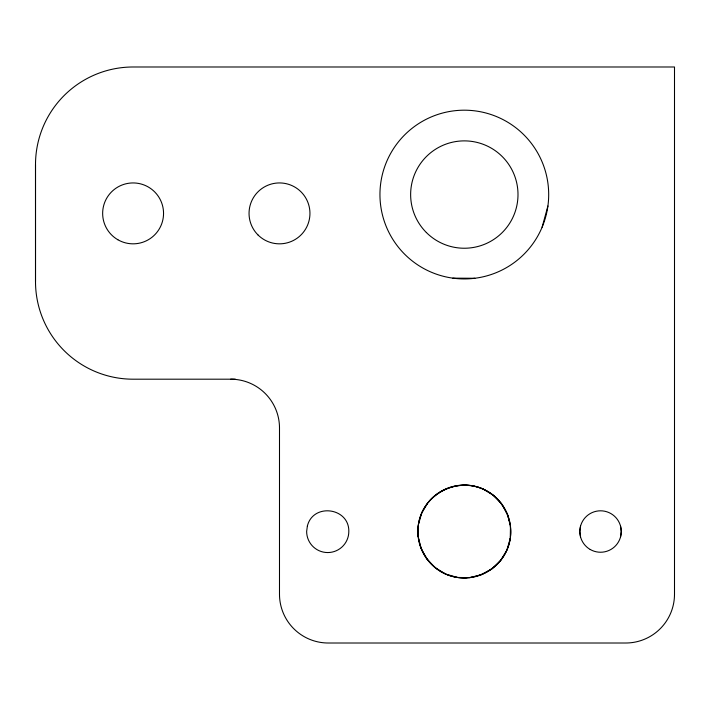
<?xml version="1.0" encoding="UTF-8"?>
<svg xmlns="http://www.w3.org/2000/svg" width="710" height="710" viewBox="0 0 710 710"><rect width="100%" height="100%" fill="white"/><g stroke="black" fill="none" stroke-linecap="round" stroke-linejoin="round"><path stroke-width="1.06" d="M35.509 281.595L35.509 164.587A97.598 97.598 0 0 1 133.098 66.989L674.5 66.989L674.5 594.208A48.795 48.795 0 0 1 625.696 643.011L328.295 643.011A48.795 48.795 0 0 1 279.491 594.208L279.5 427.988A48.795 48.795 0 0 0 230.697 379.193L133.098 379.193A97.607 97.607 0 0 1 35.509 281.595L35.5 164.587M418.172 536.751L418.376 525.489M510.286 536.68L510.472 526.296M580.531 526.154L579.822 531.524L580.531 536.884M620.558 536.884L621.268 531.524L620.558 526.154M542.103 227.253L547.907 206.015A84.375 84.375 0 0 0 432.443 116.44A84.375 84.375 0 0 0 412.608 261.227A84.375 84.375 0 0 0 547.907 206.015M418.625 523.785L421.74 512.975M506.904 550.072L510.25 538.42M422.184 512.221L427.544 503.328M500.648 560.456L506.452 550.818M428.618 501.979C441.238 486.616 463.692 481.043 482.037 488.702M500.017 561.069L491.923 568.879L481.318 574.745M469.55 577.674L480.466 574.958M230.697 379.193L235.365 379.193M452.865 278.151L474.892 278.267M466.923 577.62L457.426 577.452L446.608 574.346M482.871 488.941L493.255 495.19L501.677 503.914M445.773 574.106L435.381 567.849L426.967 559.125L421.509 549.274M502.094 504.686L507.126 513.765M507.543 514.528L510.055 524.61M418.589 538.428L421.092 548.519M419.459 519.498C412.874 543.47 428.245 570.103 452.297 576.387C476.268 582.972 502.902 567.592 509.185 543.541C515.771 519.569 500.39 492.944 476.339 486.661C452.368 480.075 425.743 495.447 419.459 519.498M307.368 526.021L306.649 531.435A21.078 21.078 0 0 0 327.692 552.558A21.078 21.078 0 0 0 348.814 531.524C349.355 507.508 313.101 502.698 307.368 526.021M441.096 571.745A46.443 46.443 0 0 0 510.765 531.524A46.443 46.443 0 0 0 441.096 491.293A46.443 46.443 0 0 0 441.096 571.745M117.878 239.758A30.45 30.45 0 0 0 163.548 213.382A30.45 30.45 0 0 0 117.878 187.014A30.45 30.45 0 0 0 117.878 239.758M257.97 234.921A30.45 30.45 0 0 0 308.912 221.263A30.45 30.45 0 0 0 271.619 183.97A30.45 30.45 0 0 0 257.97 234.921M426.364 232.516A53.676 53.676 0 0 0 516.17 208.447A53.676 53.676 0 0 0 450.424 142.71A53.676 53.676 0 0 0 426.364 232.516M590.188 549.469A20.723 20.723 0 0 0 621.268 531.524A20.723 20.723 0 0 0 590.188 513.578A20.723 20.723 0 0 0 590.188 549.469"/></g></svg>
